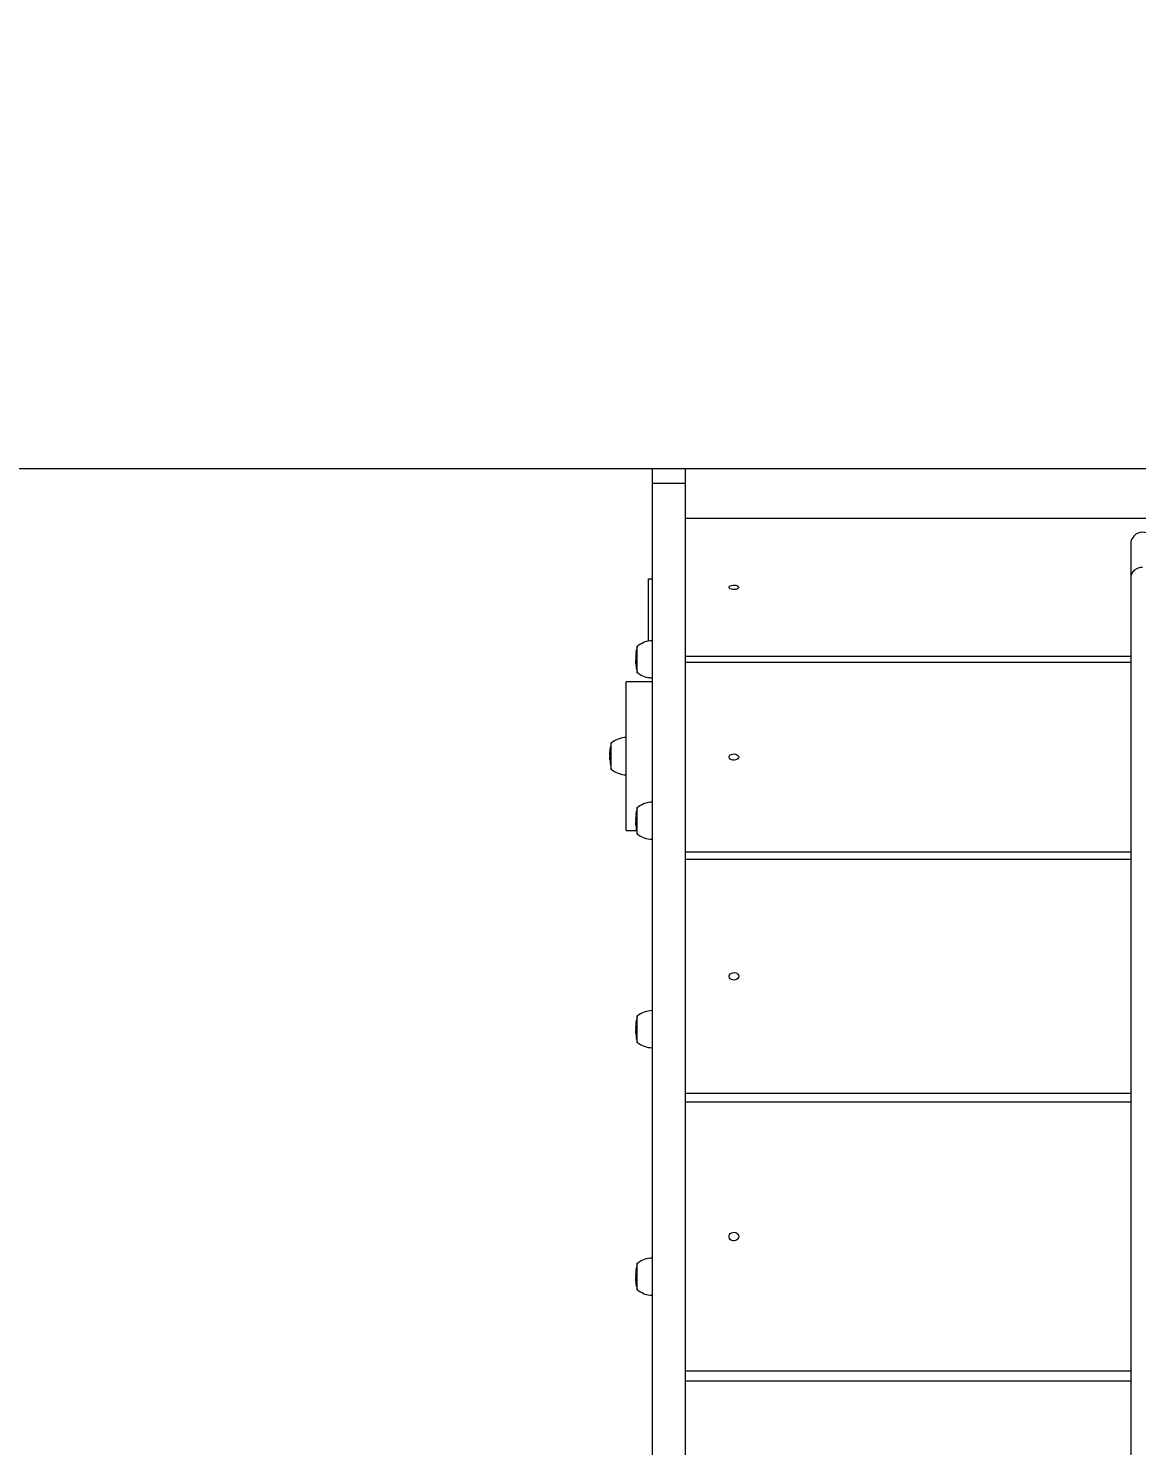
# Model space of a CAD drawing. Header units: millimetres. Extents: x -7098 to 6497, y -6127 to 5201.
# Drawn here: x -1816 to -921, y 2912 to 4056 of the extents above; entities that cross this region are included whole.
import ezdxf

# ---------------------------------------------------------------- set-up
doc = ezdxf.new("R2010")
doc.units = ezdxf.units.MM
doc.layers.add('DIKOM_ОБЪЕКТ', color=7, linetype='Continuous')
doc.layers.add('DIKOM_РАЗМЕР_ЗОНА', color=7, linetype='Continuous')
doc.styles.add('style1', font='arial.ttf', dxfattribs={"width": 0.8})
doc.dimstyles.new('1-50', dxfattribs={"dimtxt": 300, "dimasz": 200, "dimexe": 100, "dimexo": 0, "dimgap": 100, "dimtad": 1, "dimdec": 0, "dimtxsty": 'style1', "dimcen": 0, "dimclrd": 7, "dimclre": 7, "dimadec": 1, "dimazin": 2, "dimtfac": 1, "dimtdec": 0, "dimtmove": 1, "dimatfit": 3, "dimfxl": 0, "dimlwd": 25, "dimlwe": 18, "dimarcsym": 0})

# ---------------------------------------------------------------- blocks, each defined once
blk = doc.blocks.new('*D20')
at = {"layer": 'Defpoints', "color": 0, "transparency": 16777216}
for p in [(-612, 3700.6), (-5926, -2746.5), (-167.8, -2746.5)]:
    blk.add_point(p, dxfattribs=at)
at = {"layer": 'DIKOM_РАЗМЕР_ЗОНА', "color": 7, "lineweight": 18, "transparency": 16777216}
for p, q in [((-612, 3700.6), (-6026, 3700.6)), ((-167.8, -2746.5), (-6026, -2746.5))]:
    blk.add_line(p, q, dxfattribs=at)
at = {"layer": 'DIKOM_РАЗМЕР_ЗОНА', "color": 7, "lineweight": 25, "transparency": 16777216}
blk.add_line((-5926, 3500.6), (-5926, -2546.5), dxfattribs=at)
at = {"layer": 'DIKOM_РАЗМЕР_ЗОНА', "color": 7, "transparency": 16777216}
for points in [[(-5959.3, 3500.6), (-5892.7, 3500.6), (-5926, 3700.6)], [(-5959.3, -2546.5), (-5892.7, -2546.5), (-5926, -2746.5)]]:
    blk.add_solid(points, dxfattribs=at)
at = {"layer": 'DIKOM_РАЗМЕР_ЗОНА', "color": 0, "transparency": 16777216, "insert": (-6179.2, 477), "char_height": 300, "attachment_point": 5, "rotation": 90, "style": 'style1'}
blk.add_mtext('6450', dxfattribs=at)
blk = doc.blocks.new('*D18')
at = {"layer": 'Defpoints', "color": 0, "transparency": 16777216}
for p in [(-621.7, 5200.6), (-6648, -4870.8), (-133.4, -4870.8)]:
    blk.add_point(p, dxfattribs=at)
at = {"layer": 'DIKOM_РАЗМЕР_ЗОНА', "color": 7, "lineweight": 18, "transparency": 16777216}
for p, q in [((-621.7, 5200.6), (-6748, 5200.6)), ((-133.4, -4870.8), (-6748, -4870.8))]:
    blk.add_line(p, q, dxfattribs=at)
at = {"layer": 'DIKOM_РАЗМЕР_ЗОНА', "color": 7, "lineweight": 25, "transparency": 16777216}
blk.add_line((-6648, 5000.6), (-6648, -4670.8), dxfattribs=at)
at = {"layer": 'DIKOM_РАЗМЕР_ЗОНА', "color": 7, "transparency": 16777216}
for points in [[(-6681.3, 5000.6), (-6614.7, 5000.6), (-6648, 5200.6)], [(-6681.3, -4670.8), (-6614.7, -4670.8), (-6648, -4870.8)]]:
    blk.add_solid(points, dxfattribs=at)
at = {"layer": 'DIKOM_РАЗМЕР_ЗОНА', "color": 0, "transparency": 16777216, "insert": (-6901.2, 458.3), "char_height": 300, "attachment_point": 5, "rotation": 90, "style": 'style1'}
blk.add_mtext('10100', dxfattribs=at)

msp = doc.modelspace()

# ---------------------------------------------------------------- linework, layer by layer
at = {"layer": 'DIKOM_ОБЪЕКТ', "color": 7, "linetype": 'Continuous', "lineweight": 15}
for p, q in [((-1285, 3700.6), (-1312, 3700.6)), ((-1312, 3700.6), (-1312, 3689.1)), ((-1285, 3689.1), (-1285, 3700.6)), ((-1312, 3689.1), (-1285, 3689.1)), ((-1312, 3689.1), (-1312, 2732.2)), ((-1285, 2719.5), (-1285, 3689.1)), ((-639, 3660.5), (-1285, 3660.5)), ((-925.5, 3639.8), (-925.5, 3613.1)), ((-1315, 3611.8), (-1312, 3611.8)), ((-1315, 3561.4), (-1315, 3611.8)), ((-925.5, 3613.1), (-925.5, 2788.9)), ((-1325, 3550.3), (-1325, 3550.2)), ((-1325, 3549.4), (-1325, 3549.5)), ((-1325, 3548.1), (-1325, 3548.3)), ((-1325, 3548.2), (-1325, 3547.1)), ((-1324.9, 3550.6), (-1324.9, 3550.8)), ((-1324.6, 3554.2), (-1324.6, 3554.3)), ((-1324.6, 3553.8), (-1324.6, 3553.8)), ((-1324.6, 3553.8), (-1324.6, 3553.8)), ((-1324, 3535.9), (-1324, 3557.5)), ((-1285, 3549.3), (-925.5, 3549.3)), ((-1325, 3547), (-1325, 3546)), ((-1325, 3546.6), (-1325, 3547)), ((-1325, 3546), (-1325, 3545.7)), ((-1325, 3545.6), (-1325, 3545.2)), ((-1325, 3542.9), (-1325, 3542.9)), ((-1324.9, 3541.9), (-1324.9, 3541.9)), ((-1324.8, 3541.2), (-1324.9, 3541.9)), ((-1324.8, 3541.7), (-1324.8, 3540.7)), ((-1324.7, 3540.3), (-1324.6, 3539.7)), ((-1324.6, 3539.5), (-1324.7, 3540)), ((-1324.6, 3539.5), (-1324.6, 3539.5)), ((-1324.6, 3539.5), (-1324.6, 3539.5)), ((-1324.6, 3539.5), (-1324.6, 3539.5)), ((-925.5, 3544.2), (-1285, 3544.2)), ((-1312, 3528.6), (-1333, 3528.6)), ((-1333, 3408.6), (-1333, 3528.6)), ((-1315, 3531.8), (-1315, 3532)), ((-1314.1, 3531.8), (-1315, 3531.8)), ((-1345, 3457.8), (-1345, 3479.4)), ((-1346, 3470.3), (-1346, 3470.6)), ((-1346, 3470), (-1346, 3469.8)), ((-1346, 3469.8), (-1346, 3469.8)), ((-1346, 3469.8), (-1346, 3469.8)), ((-1346, 3469.8), (-1346, 3469.8)), ((-1346, 3469.3), (-1346, 3468.4)), ((-1346, 3467.9), (-1346, 3467.2)), ((-1346, 3467.3), (-1346, 3467.9)), ((-1345.6, 3473.6), (-1345.6, 3473.6)), ((-1346, 3467.2), (-1346, 3467.1)), ((-1346, 3467.1), (-1346, 3467.1)), ((-1346, 3465.7), (-1346, 3465.3)), ((-1324.6, 3424), (-1324.6, 3424.1)), ((-1324.6, 3423.6), (-1324.6, 3423.6)), ((-1324, 3405.6), (-1324, 3427.2)), ((-1325, 3420.1), (-1325, 3419.9)), ((-1325, 3419.1), (-1325, 3419.3)), ((-1325, 3418.9), (-1325, 3419)), ((-1325, 3417.8), (-1325, 3418)), ((-1325, 3417.8), (-1325, 3416.9)), ((-1325, 3416.9), (-1325, 3415.8)), ((-1325, 3416.5), (-1325, 3416.9)), ((-1325, 3415.8), (-1325, 3415.4)), ((-1325, 3415.4), (-1325, 3414.9)), ((-1325, 3412.6), (-1325, 3412.6)), ((-1324.9, 3420.4), (-1324.9, 3420.6)), ((-1324.9, 3411.8), (-1324.9, 3411.8)), ((-1324.8, 3411.7), (-1324.8, 3410.4)), ((-1324.8, 3410.3), (-1324.8, 3410.6)), ((-1333, 3408.6), (-1324.5, 3408.6)), ((-1324.7, 3410), (-1324.6, 3409.7)), ((-1324.6, 3409.4), (-1324.7, 3409.8)), ((-1324.6, 3409.4), (-1324.6, 3409.4)), ((-1324.6, 3409.4), (-1324.6, 3409.4)), ((-1324.6, 3409.4), (-1324.6, 3409.4)), ((-1285, 3391.4), (-925.5, 3391.4)), ((-925.5, 3385), (-1285, 3385)), ((-1325, 3250.3), (-1325, 3250.3)), ((-1324.9, 3252.7), (-1324.9, 3252.9)), ((-1324.6, 3255), (-1324.6, 3255)), ((-1324, 3237.3), (-1324, 3258.9)), ((-1325, 3249.7), (-1325, 3250.1)), ((-1325, 3249.5), (-1325, 3249.7)), ((-1325, 3249.6), (-1325, 3249.6)), ((-1325, 3249.6), (-1325, 3248.8)), ((-1325, 3248.2), (-1325, 3247.2)), ((-1325, 3247.7), (-1325, 3248.2)), ((-1325, 3246.9), (-1325, 3246.6)), ((-1325, 3246.9), (-1325, 3246.9)), ((-1325, 3244.7), (-1325, 3244.7)), ((-1324.9, 3243.6), (-1324.9, 3243.5)), ((-1324.9, 3243.1), (-1324.9, 3243.2)), ((-1324.9, 3243.1), (-1324.9, 3243.1)), ((-1324.8, 3242.9), (-1324.9, 3243.1)), ((-1324.8, 3242.8), (-1324.8, 3242.5)), ((-1324.7, 3241.3), (-1324.6, 3240.8)), ((-1324.6, 3240.7), (-1324.6, 3240.9)), ((-1324.6, 3240.6), (-1324.6, 3240.7)), ((-1324.6, 3240.7), (-1324.6, 3240.6)), ((-1324.6, 3240.7), (-1324.6, 3240.7)), ((-1324.6, 3240.6), (-1324.6, 3240.6)), ((-1324.5, 3240.1), (-1324.5, 3240.2)), ((-1285, 3196.5), (-925.5, 3196.5)), ((-925.5, 3189.1), (-1285, 3189.1)), ((-1324, 3037.5), (-1324, 3059.1)), ((-1325, 3052.1), (-1325, 3051.9)), ((-1325, 3051.1), (-1325, 3051.4)), ((-1325, 3049.7), (-1325, 3049.9)), ((-1325, 3049.7), (-1325, 3048.9)), ((-1325, 3048.9), (-1325, 3047.8)), ((-1325, 3048.6), (-1325, 3048.9)), ((-1325, 3047.8), (-1325, 3047.5)), ((-1325, 3047.4), (-1325, 3046.9)), ((-1324.9, 3052.4), (-1324.9, 3052.6)), ((-1324.9, 3043.9), (-1324.9, 3043.9)), ((-1324.8, 3042.2), (-1324.9, 3043.9)), ((-1324.8, 3043.8), (-1324.8, 3042.4)), ((-1324.7, 3042), (-1324.6, 3041.8)), ((-1324.6, 3041.5), (-1324.7, 3041.8)), ((-1324.6, 3041.5), (-1324.6, 3041.5)), ((-1324.6, 3041.5), (-1324.6, 3041.5)), ((-1324.6, 3041.5), (-1324.6, 3041.5)), ((-1285, 2972.2), (-925.5, 2972.2)), ((-925.5, 2964), (-1285, 2964))]:
    msp.add_line(p, q, dxfattribs=at)
at = {"layer": 'DIKOM_ОБЪЕКТ', "color": 7, "linetype": 'Continuous', "lineweight": 15, "flags": 128}
for points in [[(-916, 3620.9), (-917.8, 3620.8), (-919.6, 3620.3), (-921.2, 3619.6), (-922.7, 3618.6), (-923.9, 3617.4), (-924.7, 3616.1), (-925.3, 3614.6), (-925.5, 3613.1)], [(-1242, 3604.9), (-1242.1, 3604.4), (-1242.7, 3603.9), (-1243.5, 3603.5), (-1244.5, 3603.2), (-1245.7, 3603.1), (-1246.9, 3603.2), (-1248, 3603.4), (-1248.9, 3603.7), (-1249.6, 3604.1), (-1249.9, 3604.6), (-1249.9, 3605.2), (-1249.6, 3605.7), (-1248.9, 3606.1), (-1248, 3606.4), (-1246.9, 3606.6), (-1245.7, 3606.7), (-1244.5, 3606.6), (-1243.5, 3606.3), (-1242.7, 3605.9), (-1242.1, 3605.4), (-1242, 3604.9)], [(-1242, 3467.8), (-1242.1, 3467.1), (-1242.7, 3466.4), (-1243.5, 3465.9), (-1244.5, 3465.5), (-1245.7, 3465.4), (-1246.9, 3465.4), (-1248, 3465.7), (-1248.9, 3466.2), (-1249.6, 3466.8), (-1249.9, 3467.5), (-1249.9, 3468.2), (-1249.6, 3468.9), (-1248.9, 3469.5), (-1248, 3469.9), (-1246.9, 3470.2), (-1245.7, 3470.3), (-1244.5, 3470.1), (-1243.5, 3469.7), (-1242.7, 3469.2), (-1242.1, 3468.5), (-1242, 3467.8)], [(-1242, 3290.8), (-1242.1, 3289.9), (-1242.7, 3289.1), (-1243.5, 3288.4), (-1244.5, 3288), (-1245.7, 3287.8), (-1246.9, 3287.9), (-1248, 3288.2), (-1248.9, 3288.7), (-1249.6, 3289.5), (-1249.9, 3290.3), (-1249.9, 3291.2), (-1249.6, 3292.1), (-1248.9, 3292.8), (-1248, 3293.4), (-1246.9, 3293.7), (-1245.7, 3293.8), (-1244.5, 3293.6), (-1243.5, 3293.2), (-1242.7, 3292.5), (-1242.1, 3291.7), (-1242, 3290.8)], [(-1324.6, 3240.9), (-1324.6, 3240.9), (-1324.6, 3240.8), (-1324.6, 3240.8), (-1324.6, 3240.8), (-1324.6, 3240.8), (-1324.6, 3240.7), (-1324.6, 3240.7), (-1324.6, 3240.7)], [(-1242, 3080.7), (-1242.1, 3079.6), (-1242.7, 3078.7), (-1243.5, 3077.9), (-1244.5, 3077.4), (-1245.7, 3077.2), (-1246.9, 3077.3), (-1248, 3077.6), (-1248.9, 3078.3), (-1249.6, 3079.1), (-1249.9, 3080.1), (-1249.9, 3081.2), (-1249.6, 3082.2), (-1248.9, 3083), (-1248, 3083.7), (-1246.9, 3084), (-1245.7, 3084.1), (-1244.5, 3083.9), (-1243.5, 3083.4), (-1242.7, 3082.6), (-1242.1, 3081.7), (-1242, 3080.7)], [(-1324.6, 3040.8), (-1324.6, 3040.8), (-1324.6, 3040.8), (-1324.6, 3040.8), (-1324.6, 3040.8), (-1324.6, 3040.8), (-1324.6, 3040.7), (-1324.6, 3040.7), (-1324.6, 3040.7)]]:
    msp.add_lwpolyline(points, dxfattribs=at)
at = {"layer": 'DIKOM_ОБЪЕКТ', "color": 7, "linetype": 'Continuous', "lineweight": 15}
for centre, radius, start, end in [((-916, 3639.8), 9.5, 0, 180), ((-1311.8, 3543), 18.7, 90.4909, 130.6212), ((-1283.2, 3548.2), 41.8, 175.7556, 176.636), ((-1283.2, 3548.2), 41.8, 177.261, 178.3843), ((-1283.2, 3548.2), 41.8, 172.3016, 175.0914), ((-1283.2, 3548.2), 41.8, 167.1204, 171.6696), ((-1283.2, 3545.2), 41.8, 180, 182.5889), ((-1283.2, 3545.2), 41.8, 183.1676, 184.0908), ((-1283.2, 3545.2), 41.8, 184.7178, 185.5493), ((-1283.2, 3545.2), 41.8, 186.154, 186.7321), ((-1283.2, 3545.2), 41.8, 187.2379, 188.1158), ((-1283.2, 3545.2), 41.8, 188.7474, 192.8796), ((-1311.8, 3550.4), 18.7, 229.3788, 269.5091), ((-1304.2, 3470), 41.8, 167.1204, 176.6413), ((-1332.8, 3464.9), 18.7, 90.4909, 130.6212), ((-1304.2, 3470), 41.8, 178.8572, 180), ((-1304.2, 3467.1), 41.8, 182.4623, 192.8796), ((-1332.8, 3472.2), 18.7, 229.3788, 269.5091), ((-1283.2, 3417.9), 41.8, 173.6741, 174.6824), ((-1283.2, 3417.9), 41.8, 167.1204, 171.5111), ((-1311.8, 3412.7), 18.7, 90.4909, 130.6212), ((-1283.2, 3417.9), 41.8, 177.1882, 178.3289), ((-1283.2, 3414.9), 41.8, 180, 182.4997), ((-1283.2, 3414.9), 41.8, 183.1315, 184.184), ((-1283.2, 3417.9), 41.8, 175.4213, 176.5537), ((-1283.2, 3414.9), 41.8, 184.8208, 185.9672), ((-1283.2, 3414.9), 41.8, 187.0585, 187.7735), ((-1283.2, 3414.9), 41.8, 189.3946, 192.8796), ((-1311.8, 3420.1), 18.7, 229.3788, 269.5091), ((-1311.8, 3244.4), 18.7, 90.4909, 130.6212), ((-1283.2, 3249.6), 41.8, 175.5281, 176.6243), ((-1283.2, 3249.6), 41.8, 177.2505, 178.3765), ((-1283.2, 3249.6), 41.8, 172.281, 174.9269), ((-1283.2, 3249.6), 41.8, 167.1204, 171.6474), ((-1283.2, 3249.6), 41.8, 179.2961, 180), ((-1283.2, 3246.6), 41.8, 180, 182.6845), ((-1283.2, 3246.6), 41.8, 183.2698, 184.1037), ((-1283.2, 3246.6), 41.8, 184.7322, 185.1196), ((-1283.2, 3246.6), 41.8, 185.6804, 187.3361), ((-1283.2, 3246.6), 41.8, 188.7704, 192.8796), ((-1311.8, 3251.8), 18.7, 229.3788, 269.5091), ((-1283.2, 3049.8), 41.8, 167.1204, 170.8725), ((-1311.8, 3044.6), 18.7, 90.4909, 130.6212), ((-1283.2, 3049.8), 41.8, 177.1205, 178.277), ((-1283.2, 3049.8), 41.8, 178.9202, 179.3623), ((-1283.2, 3046.9), 41.8, 183.0152, 184.2708), ((-1283.2, 3049.8), 41.8, 175.0665, 176.4771), ((-1283.2, 3046.9), 41.8, 184.9166, 185.3407), ((-1283.2, 3046.9), 41.8, 185.3407, 185.8256), ((-1283.2, 3046.9), 41.8, 188.4079, 188.731), ((-1283.2, 3046.9), 41.8, 188.731, 192.8796), ((-1311.8, 3052), 18.7, 229.3788, 269.5091)]:
    msp.add_arc(centre, radius, start, end, dxfattribs=at)
for points, knots in [([(-1324.9, 3550.8), (-1324.9, 3550.7), (-1324.9, 3550.5), (-1324.9, 3550.4), (-1325, 3550.3)], [0, 0, 0, 0, 0.475989, 1, 1, 1, 1]), ([(-1325, 3549.5), (-1325, 3549.4), (-1325, 3549.3), (-1325, 3549.1), (-1325, 3549)], [0, 0, 0, 0, 0.483712, 1, 1, 1, 1]), ([(-1325, 3549), (-1325, 3549), (-1325, 3549), (-1325, 3548.9), (-1325, 3548.9)], [0, 0, 0, 0, 0.498489, 1, 1, 1, 1]), ([(-1325, 3548.9), (-1325, 3548.4), (-1325, 3547.9), (-1325, 3547.3), (-1325, 3547.2)], [0, 0, 0, 0, 0.896917, 1, 1, 1, 1]), ([(-1324.7, 3553.1), (-1324.7, 3552.9), (-1324.8, 3552.6), (-1324.8, 3552.1), (-1324.9, 3551.8), (-1324.9, 3551.5), (-1324.9, 3551.3), (-1324.9, 3551.3), (-1324.9, 3551.3)], [0, 0, 0, 0, 0.216698, 0.358832, 0.500998, 0.687996, 0.880673, 1, 1, 1, 1]), ([(-1324.9, 3551.7), (-1324.9, 3551.8), (-1324.9, 3551.8), (-1324.8, 3552), (-1324.8, 3552.2), (-1324.8, 3552.5), (-1324.8, 3552.8), (-1324.7, 3553), (-1324.7, 3553.1)], [0, 0, 0, 0, 0.278698, 0.446656, 0.583211, 0.720476, 0.89556, 1, 1, 1, 1]), ([(-1324.6, 3554.3), (-1324.6, 3554.1), (-1324.6, 3553.7), (-1324.7, 3553.3), (-1324.7, 3553.1)], [0, 0, 0, 0, 0.512243, 1, 1, 1, 1]), ([(-1324.7, 3553.1), (-1324.7, 3553.2), (-1324.7, 3553.5), (-1324.6, 3553.7), (-1324.6, 3553.8)], [0, 0, 0, 0, 0.488365, 1, 1, 1, 1]), ([(-1325, 3547.2), (-1325, 3547.1), (-1325, 3546.9), (-1325, 3546.7), (-1325, 3546.6)], [0, 0, 0, 0, 0.4999, 1, 1, 1, 1]), ([(-1325, 3546), (-1325, 3545.9), (-1325, 3545.7), (-1325, 3545.2), (-1325, 3544.9), (-1325, 3544.7)], [0, 0, 0, 0, 0.333296, 0.662049, 1, 1, 1, 1]), ([(-1325, 3544.6), (-1325, 3544.8), (-1325, 3545.1), (-1325, 3545.4), (-1325, 3545.7), (-1325, 3545.7), (-1325, 3545.7)], [0, 0, 0, 0, 0.286885, 0.529012, 0.771148, 1, 1, 1, 1]), ([(-1325, 3544.7), (-1325, 3544.5), (-1325, 3544.1), (-1325, 3543.6), (-1325, 3543.2), (-1325, 3542.9), (-1325, 3542.9), (-1325, 3542.9)], [0, 0, 0, 0, 0.225283, 0.41292, 0.600087, 0.800077, 1, 1, 1, 1]), ([(-1325, 3543.3), (-1325, 3543.4), (-1325, 3543.4), (-1325, 3543.7), (-1325, 3544), (-1325, 3544.3), (-1325, 3544.6), (-1325, 3544.6)], [0, 0, 0, 0, 0.301871, 0.491416, 0.681106, 0.8764, 1, 1, 1, 1]), ([(-1325, 3543.3), (-1325, 3543.3), (-1325, 3543.3), (-1325, 3543.3), (-1325, 3543.3)], [0, 0, 0, 0, 0.166442, 1, 1, 1, 1]), ([(-1324.9, 3542.4), (-1324.9, 3542.3), (-1324.9, 3542.1), (-1324.8, 3541.8), (-1324.8, 3541.7)], [0, 0, 0, 0, 0.513088, 1, 1, 1, 1]), ([(-1324.9, 3542.2), (-1324.9, 3542.3), (-1324.9, 3542.3), (-1324.9, 3542.4), (-1324.9, 3542.4)], [0, 0, 0, 0, 0.214666, 1, 1, 1, 1]), ([(-1324.6, 3539.7), (-1324.6, 3539.6), (-1324.6, 3539.4), (-1324.5, 3539.2), (-1324.5, 3539.1)], [0, 0, 0, 0, 0.456008, 1, 1, 1, 1]), ([(-1324.6, 3539.3), (-1324.6, 3539.3), (-1324.6, 3539.4), (-1324.6, 3539.4), (-1324.6, 3539.5)], [0, 0, 0, 0, 0.226087, 1, 1, 1, 1]), ([(-1324.5, 3539.1), (-1324.5, 3539), (-1324.6, 3539), (-1324.5, 3538.9), (-1324.5, 3538.9)], [0, 0, 0, 0, 0.700352, 1, 1, 1, 1]), ([(-1345.9, 3472.7), (-1345.9, 3472.4), (-1346, 3471.8), (-1345.9, 3471.1), (-1345.9, 3470.8)], [0, 0, 0, 0, 0.500086, 1, 1, 1, 1]), ([(-1346, 3472.4), (-1346, 3472.4), (-1345.9, 3472.5), (-1345.9, 3472.7), (-1345.9, 3472.7)], [0, 0, 0, 0, 0.524343, 1, 1, 1, 1]), ([(-1346, 3470.4), (-1346, 3470.7), (-1346, 3471.4), (-1346, 3472), (-1346, 3472.4)], [0, 0, 0, 0, 0.499902, 1, 1, 1, 1]), ([(-1346, 3471.7), (-1346, 3471.3), (-1346, 3470.7), (-1346, 3470.1), (-1346, 3469.7)], [0, 0, 0, 0, 0.500101, 1, 1, 1, 1]), ([(-1346, 3471.3), (-1346, 3471.4), (-1346, 3471.5), (-1346, 3471.6), (-1346, 3471.7)], [0, 0, 0, 0, 0.515754, 1, 1, 1, 1]), ([(-1346, 3470.6), (-1346, 3470.7), (-1346, 3471), (-1346, 3471.2), (-1346, 3471.3)], [0, 0, 0, 0, 0.502042, 1, 1, 1, 1]), ([(-1345.9, 3470.8), (-1345.9, 3470.7), (-1345.9, 3470.6), (-1345.9, 3470.5), (-1346, 3470.4)], [0, 0, 0, 0, 0.476136, 1, 1, 1, 1]), ([(-1346, 3470.3), (-1346, 3469.6), (-1346, 3468.8), (-1346, 3467.9), (-1346, 3467.9)], [0, 0, 0, 0, 0.896907, 1, 1, 1, 1]), ([(-1346, 3469.4), (-1346, 3469.5), (-1346, 3469.8), (-1346, 3470.1), (-1346, 3470.3)], [0, 0, 0, 0, 0.498487, 1, 1, 1, 1]), ([(-1346, 3469.7), (-1346, 3469.7), (-1346, 3469.5), (-1346, 3469.4), (-1346, 3469.4)], [0, 0, 0, 0, 0.483764, 1, 1, 1, 1]), ([(-1346, 3467.9), (-1346, 3467.8), (-1346, 3467.6), (-1346, 3467.4), (-1346, 3467.3)], [0, 0, 0, 0, 0.499794, 1, 1, 1, 1]), ([(-1345.9, 3472.3), (-1345.9, 3472.5), (-1345.9, 3472.8), (-1345.9, 3473.3), (-1345.8, 3473.7), (-1345.8, 3474.2), (-1345.7, 3474.5), (-1345.7, 3474.7)], [0, 0, 0, 0, 0.334301, 0.493525, 0.624365, 0.784827, 1, 1, 1, 1]), ([(-1345.7, 3474.5), (-1345.7, 3474.3), (-1345.8, 3474.1), (-1345.8, 3473.8), (-1345.8, 3473.5), (-1345.9, 3473.1), (-1345.9, 3472.8), (-1345.9, 3472.7), (-1345.9, 3472.7)], [0, 0, 0, 0, 0.219663, 0.356851, 0.494308, 0.672714, 0.937446, 1, 1, 1, 1]), ([(-1345.9, 3472.7), (-1345.9, 3472.6), (-1345.9, 3472.4), (-1345.8, 3472.4), (-1345.8, 3472.4), (-1345.8, 3472.5), (-1345.8, 3472.8), (-1345.7, 3472.9), (-1345.7, 3473)], [0, 0, 0, 0, 0.278692, 0.446696, 0.583244, 0.720505, 0.895558, 1, 1, 1, 1]), ([(-1345.7, 3472.8), (-1345.7, 3472.6), (-1345.8, 3472.3), (-1345.8, 3472), (-1345.9, 3471.9), (-1345.9, 3471.9), (-1345.9, 3472.1), (-1345.9, 3472.3), (-1345.9, 3472.3)], [0, 0, 0, 0, 0.216659, 0.358811, 0.500974, 0.687969, 0.880687, 1, 1, 1, 1]), ([(-1345.7, 3474.7), (-1345.7, 3474.8), (-1345.7, 3475.2), (-1345.6, 3475.5), (-1345.6, 3475.7)], [0, 0, 0, 0, 0.489431, 1, 1, 1, 1]), ([(-1345.6, 3475.1), (-1345.7, 3475), (-1345.7, 3474.8), (-1345.7, 3474.6), (-1345.7, 3474.5)], [0, 0, 0, 0, 0.510213, 1, 1, 1, 1]), ([(-1345.6, 3473.6), (-1345.6, 3473.9), (-1345.7, 3474.4), (-1345.6, 3474.9), (-1345.6, 3475.1)], [0, 0, 0, 0, 0.500083, 1, 1, 1, 1]), ([(-1345.6, 3473.8), (-1345.6, 3473.6), (-1345.6, 3473.3), (-1345.7, 3472.9), (-1345.7, 3472.8)], [0, 0, 0, 0, 0.512259, 1, 1, 1, 1]), ([(-1345.7, 3473), (-1345.7, 3473.1), (-1345.7, 3473.3), (-1345.6, 3473.5), (-1345.6, 3473.6)], [0, 0, 0, 0, 0.488418, 1, 1, 1, 1]), ([(-1345.6, 3475.7), (-1345.6, 3475.4), (-1345.6, 3474.7), (-1345.6, 3474.1), (-1345.6, 3473.8)], [0, 0, 0, 0, 0.499881, 1, 1, 1, 1]), ([(-1346, 3467.2), (-1346, 3467), (-1346, 3466.7), (-1346, 3466.2), (-1346, 3465.9), (-1346, 3465.7)], [0, 0, 0, 0, 0.331839, 0.661289, 1, 1, 1, 1]), ([(-1346, 3465.9), (-1346, 3466.1), (-1346, 3466.3), (-1346, 3466.7), (-1346, 3467), (-1346, 3467.1), (-1346, 3467.1)], [0, 0, 0, 0, 0.360821, 0.665298, 0.969911, 1, 1, 1, 1]), ([(-1346, 3465.5), (-1346, 3465.6), (-1346, 3465.7), (-1346, 3465.8), (-1346, 3465.9)], [0, 0, 0, 0, 0.548619, 1, 1, 1, 1]), ([(-1324.7, 3422.9), (-1324.7, 3422.7), (-1324.8, 3422.4), (-1324.8, 3421.9), (-1324.9, 3421.5), (-1324.9, 3421.3), (-1324.9, 3421.2), (-1324.9, 3421.2)], [0, 0, 0, 0, 0.301978, 0.500079, 0.698196, 0.958845, 1, 1, 1, 1]), ([(-1324.9, 3421.5), (-1324.9, 3421.5), (-1324.9, 3421.6), (-1324.8, 3421.7), (-1324.8, 3422), (-1324.8, 3422.3), (-1324.8, 3422.6), (-1324.7, 3422.8), (-1324.7, 3422.8)], [0, 0, 0, 0, 0.074927, 0.29033, 0.465472, 0.641505, 0.86605, 1, 1, 1, 1]), ([(-1324.6, 3424.1), (-1324.6, 3423.9), (-1324.6, 3423.5), (-1324.7, 3423.1), (-1324.7, 3422.9)], [0, 0, 0, 0, 0.512329, 1, 1, 1, 1]), ([(-1324.7, 3422.8), (-1324.7, 3423), (-1324.7, 3423.2), (-1324.6, 3423.5), (-1324.6, 3423.6)], [0, 0, 0, 0, 0.488421, 1, 1, 1, 1]), ([(-1324.9, 3420.6), (-1324.9, 3420.5), (-1324.9, 3420.4), (-1324.9, 3420.2), (-1325, 3420.1)], [0, 0, 0, 0, 0.476045, 1, 1, 1, 1]), ([(-1325, 3419.3), (-1325, 3419.3), (-1325, 3419.1), (-1325, 3419), (-1325, 3418.9)], [0, 0, 0, 0, 0.483735, 1, 1, 1, 1]), ([(-1325, 3418.9), (-1325, 3418.8), (-1325, 3418.7), (-1325, 3418.6), (-1325, 3418.6)], [0, 0, 0, 0, 0.498539, 1, 1, 1, 1]), ([(-1325, 3418.6), (-1325, 3418.1), (-1325, 3417.7), (-1325, 3417.2), (-1325, 3417.1)], [0, 0, 0, 0, 0.896897, 1, 1, 1, 1]), ([(-1325, 3417.1), (-1325, 3417), (-1325, 3416.8), (-1325, 3416.6), (-1325, 3416.5)], [0, 0, 0, 0, 0.499826, 1, 1, 1, 1]), ([(-1325, 3415.8), (-1325, 3415.7), (-1325, 3415.6), (-1325, 3415.1), (-1325, 3414.8), (-1325, 3414.6)], [0, 0, 0, 0, 0.329764, 0.660236, 1, 1, 1, 1]), ([(-1325, 3414.5), (-1325, 3414.7), (-1325, 3414.9), (-1325, 3415.3), (-1325, 3415.5), (-1325, 3415.5), (-1325, 3415.5), (-1325, 3415.5)], [0, 0, 0, 0, 0.269144, 0.496231, 0.723449, 0.93809, 1, 1, 1, 1]), ([(-1325, 3414.6), (-1325, 3414.4), (-1325, 3414), (-1325, 3413.5), (-1325, 3413.1), (-1325, 3412.8), (-1325, 3412.7), (-1325, 3412.6)], [0, 0, 0, 0, 0.225294, 0.412957, 0.600085, 0.800072, 1, 1, 1, 1]), ([(-1325, 3413.1), (-1325, 3413.1), (-1325, 3413.2), (-1325, 3413.5), (-1325, 3413.9), (-1325, 3414.2), (-1325, 3414.4), (-1325, 3414.5)], [0, 0, 0, 0, 0.301828, 0.491406, 0.681077, 0.876421, 1, 1, 1, 1]), ([(-1325, 3413.1), (-1325, 3413.1), (-1325, 3413), (-1325, 3413), (-1325, 3413.1)], [0, 0, 0, 0, 0.573542, 1, 1, 1, 1]), ([(-1324.9, 3412.4), (-1324.9, 3412.3), (-1324.9, 3412), (-1324.8, 3411.8), (-1324.8, 3411.7)], [0, 0, 0, 0, 0.513199, 1, 1, 1, 1]), ([(-1324.9, 3411.9), (-1324.9, 3411.9), (-1324.9, 3412.1), (-1324.9, 3412.3), (-1324.9, 3412.4)], [0, 0, 0, 0, 0.358372, 1, 1, 1, 1]), ([(-1324.8, 3410.4), (-1324.8, 3410.3), (-1324.8, 3410.3), (-1324.8, 3410.2), (-1324.8, 3410.2), (-1324.8, 3410.1)], [0, 0, 0, 0, 0.499832, 0.749821, 1, 1, 1, 1]), ([(-1324.8, 3410.1), (-1324.8, 3410.1), (-1324.8, 3410.1), (-1324.8, 3410.1), (-1324.8, 3410.1)], [0, 0, 0, 0, 0.535851, 1, 1, 1, 1]), ([(-1324.8, 3410.1), (-1324.7, 3410.1), (-1324.7, 3410.1), (-1324.7, 3410.1), (-1324.7, 3410.1), (-1324.7, 3410)], [0, 0, 0, 0, 0.500095, 0.750088, 1, 1, 1, 1]), ([(-1324.6, 3409.7), (-1324.6, 3409.6), (-1324.6, 3409.4), (-1324.5, 3409.2), (-1324.5, 3409.1)], [0, 0, 0, 0, 0.45602, 1, 1, 1, 1]), ([(-1324.6, 3408.8), (-1324.6, 3408.9), (-1324.6, 3409.1), (-1324.6, 3409.3), (-1324.6, 3409.4)], [0, 0, 0, 0, 0.500191, 1, 1, 1, 1]), ([(-1324.5, 3408.4), (-1324.5, 3408.5), (-1324.6, 3408.6), (-1324.6, 3408.8), (-1324.6, 3408.8)], [0, 0, 0, 0, 0.562899, 1, 1, 1, 1]), ([(-1324.5, 3409.1), (-1324.5, 3409), (-1324.6, 3408.7), (-1324.5, 3408.5), (-1324.5, 3408.4)], [0, 0, 0, 0, 0.500152, 1, 1, 1, 1]), ([(-1324.9, 3252), (-1324.9, 3252), (-1325, 3251.9), (-1324.9, 3251.9), (-1324.9, 3251.8)], [0, 0, 0, 0, 0.230858, 1, 1, 1, 1]), ([(-1324.9, 3251.8), (-1324.9, 3251.7), (-1324.9, 3251.6), (-1324.9, 3251.4), (-1325, 3251.3)], [0, 0, 0, 0, 0.476064, 1, 1, 1, 1]), ([(-1325, 3251.3), (-1325, 3251.4), (-1325, 3251.5), (-1325, 3251.6), (-1325, 3251.6)], [0, 0, 0, 0, 0.785417, 1, 1, 1, 1]), ([(-1325, 3250.8), (-1325, 3250.7), (-1325, 3250.7), (-1325, 3250.6), (-1325, 3250.5)], [0, 0, 0, 0, 0.183457, 1, 1, 1, 1]), ([(-1325, 3250.5), (-1325, 3250.5), (-1325, 3250.3), (-1325, 3250.2), (-1325, 3250.1)], [0, 0, 0, 0, 0.483686, 1, 1, 1, 1]), ([(-1325, 3250.2), (-1325, 3249.7), (-1325, 3249), (-1325, 3248.4), (-1325, 3248.3)], [0, 0, 0, 0, 0.896854, 1, 1, 1, 1]), ([(-1325, 3250.1), (-1325, 3250.1), (-1325, 3250.2), (-1325, 3250.2), (-1325, 3250.2)], [0, 0, 0, 0, 0.498485, 1, 1, 1, 1]), ([(-1324.7, 3254.2), (-1324.7, 3254), (-1324.8, 3253.6), (-1324.8, 3253.2), (-1324.9, 3252.9), (-1324.9, 3252.7), (-1324.9, 3252.6), (-1324.9, 3252.6), (-1324.9, 3252.6)], [0, 0, 0, 0, 0.243576, 0.403337, 0.563141, 0.773344, 0.989935, 1, 1, 1, 1]), ([(-1324.9, 3253.1), (-1324.9, 3253.1), (-1324.9, 3253.1), (-1324.8, 3253.2), (-1324.8, 3253.4), (-1324.8, 3253.7), (-1324.8, 3253.9), (-1324.7, 3254.1), (-1324.7, 3254.2)], [0, 0, 0, 0, 0.175412, 0.367442, 0.523556, 0.680485, 0.880597, 1, 1, 1, 1]), ([(-1324.9, 3253.3), (-1324.9, 3253.2), (-1324.9, 3253.1), (-1324.9, 3253.1), (-1324.9, 3253.1)], [0, 0, 0, 0, 0.805032, 1, 1, 1, 1]), ([(-1324.6, 3255.4), (-1324.6, 3255.2), (-1324.6, 3254.8), (-1324.7, 3254.4), (-1324.7, 3254.2)], [0, 0, 0, 0, 0.512264, 1, 1, 1, 1]), ([(-1324.7, 3254.2), (-1324.7, 3254.3), (-1324.7, 3254.6), (-1324.6, 3254.8), (-1324.6, 3255)], [0, 0, 0, 0, 0.488417, 1, 1, 1, 1]), ([(-1324.6, 3255.6), (-1324.6, 3255.6), (-1324.6, 3255.5), (-1324.6, 3255.4), (-1324.6, 3255.4)], [0, 0, 0, 0, 0.339026, 1, 1, 1, 1]), ([(-1324.6, 3255), (-1324.6, 3255), (-1324.7, 3255.1), (-1324.6, 3255.2), (-1324.6, 3255.2)], [0, 0, 0, 0, 0.61204, 1, 1, 1, 1]), ([(-1325, 3248.3), (-1325, 3248.2), (-1325, 3248), (-1325, 3247.8), (-1325, 3247.7)], [0, 0, 0, 0, 0.499727, 1, 1, 1, 1]), ([(-1325, 3247.2), (-1325, 3247), (-1325, 3246.8), (-1325, 3246.3), (-1325, 3245.9), (-1325, 3245.7)], [0, 0, 0, 0, 0.337174, 0.663975, 1, 1, 1, 1]), ([(-1325, 3245.8), (-1325, 3245.9), (-1325, 3246.2), (-1325, 3246.6), (-1325, 3246.8), (-1325, 3246.9), (-1325, 3246.9)], [0, 0, 0, 0, 0.357085, 0.658451, 0.959884, 1, 1, 1, 1]), ([(-1325, 3244.7), (-1325, 3244.7), (-1325, 3244.7), (-1325, 3244.9), (-1325, 3245.1), (-1325, 3245.5), (-1325, 3245.7), (-1325, 3245.8)], [0, 0, 0, 0, 0.30185, 0.491389, 0.681097, 0.876413, 1, 1, 1, 1]), ([(-1325, 3245.7), (-1325, 3245.5), (-1325, 3245.1), (-1325, 3244.7), (-1325, 3244.4), (-1325, 3244.2), (-1325, 3244.2), (-1325, 3244.2)], [0, 0, 0, 0, 0.249242, 0.456814, 0.663842, 0.885092, 1, 1, 1, 1]), ([(-1324.9, 3243.5), (-1324.9, 3243.4), (-1324.9, 3243.1), (-1324.8, 3242.9), (-1324.8, 3242.8)], [0, 0, 0, 0, 0.513115, 1, 1, 1, 1]), ([(-1324.6, 3240.8), (-1324.6, 3240.7), (-1324.6, 3240.5), (-1324.5, 3240.2), (-1324.5, 3240.1)], [0, 0, 0, 0, 0.45612, 1, 1, 1, 1]), ([(-1324.6, 3056.1), (-1324.6, 3055.9), (-1324.6, 3055.5), (-1324.7, 3055.1), (-1324.7, 3054.9)], [0, 0, 0, 0, 0.512327, 1, 1, 1, 1]), ([(-1324.9, 3052.6), (-1324.9, 3052.5), (-1324.9, 3052.4), (-1324.9, 3052.2), (-1325, 3052.1)], [0, 0, 0, 0, 0.476093, 1, 1, 1, 1]), ([(-1325, 3051.4), (-1325, 3051.3), (-1325, 3051.1), (-1325, 3051), (-1325, 3050.9)], [0, 0, 0, 0, 0.483639, 1, 1, 1, 1]), ([(-1325, 3050.9), (-1325, 3050.8), (-1325, 3050.7), (-1325, 3050.6), (-1325, 3050.6)], [0, 0, 0, 0, 0.641225, 1, 1, 1, 1]), ([(-1325, 3050.3), (-1325, 3049.9), (-1325, 3049.6), (-1325, 3049.2), (-1325, 3049.2)], [0, 0, 0, 0, 0.875101, 1, 1, 1, 1]), ([(-1325, 3049.2), (-1325, 3049.1), (-1325, 3048.9), (-1325, 3048.7), (-1325, 3048.6)], [0, 0, 0, 0, 0.499808, 1, 1, 1, 1]), ([(-1325, 3047.9), (-1325, 3047.8), (-1325, 3047.6), (-1325, 3047.2), (-1325, 3046.9), (-1325, 3046.7)], [0, 0, 0, 0, 0.334966, 0.662865, 1, 1, 1, 1]), ([(-1325, 3046.6), (-1325, 3046.7), (-1325, 3047), (-1325, 3047.3), (-1325, 3047.5), (-1325, 3047.5), (-1325, 3047.5), (-1325, 3047.5)], [0, 0, 0, 0, 0.285486, 0.526437, 0.767429, 0.995127, 1, 1, 1, 1]), ([(-1325, 3046.7), (-1325, 3046.5), (-1325, 3046.1), (-1325, 3045.6), (-1325, 3045.1), (-1325, 3044.8), (-1325, 3044.7), (-1325, 3044.6)], [0, 0, 0, 0, 0.225282, 0.412916, 0.600069, 0.800069, 1, 1, 1, 1]), ([(-1325, 3045.1), (-1325, 3045.1), (-1325, 3045.2), (-1325, 3045.6), (-1325, 3045.9), (-1325, 3046.3), (-1325, 3046.5), (-1325, 3046.6)], [0, 0, 0, 0, 0.301856, 0.491413, 0.681076, 0.876408, 1, 1, 1, 1]), ([(-1325, 3045.1), (-1325, 3045.1), (-1325, 3045), (-1325, 3045), (-1325, 3045), (-1325, 3045.1)], [0, 0, 0, 0, 0.192477, 0.6693, 1, 1, 1, 1]), ([(-1325, 3044.6), (-1325, 3044.6), (-1325, 3044.5), (-1325, 3044.7), (-1325, 3044.7)], [0, 0, 0, 0, 0.601499, 1, 1, 1, 1]), ([(-1324.7, 3054.9), (-1324.7, 3054.7), (-1324.8, 3054.4), (-1324.8, 3053.9), (-1324.9, 3053.6), (-1324.9, 3053.4), (-1324.9, 3053.4)], [0, 0, 0, 0, 0.377637, 0.625325, 0.873008, 1, 1, 1, 1]), ([(-1324.9, 3044.5), (-1324.9, 3044.4), (-1324.9, 3044.1), (-1324.8, 3043.9), (-1324.8, 3043.8)], [0, 0, 0, 0, 0.513119, 1, 1, 1, 1]), ([(-1324.9, 3043.9), (-1324.9, 3044), (-1324.9, 3044.2), (-1324.9, 3044.3), (-1324.9, 3044.5)], [0, 0, 0, 0, 0.241672, 1, 1, 1, 1]), ([(-1324.8, 3053.7), (-1324.8, 3053.7), (-1324.8, 3053.8), (-1324.8, 3053.9), (-1324.8, 3054.2), (-1324.8, 3054.5), (-1324.7, 3054.7), (-1324.7, 3054.8)], [0, 0, 0, 0, 0.001634, 0.247988, 0.495728, 0.8116, 1, 1, 1, 1]), ([(-1324.8, 3042.4), (-1324.8, 3042.3), (-1324.8, 3042.3), (-1324.8, 3042.2), (-1324.8, 3042.1), (-1324.8, 3042.1)], [0, 0, 0, 0, 0.499802, 0.749734, 1, 1, 1, 1]), ([(-1324.7, 3041.8), (-1324.7, 3041.8), (-1324.7, 3042), (-1324.8, 3042.1), (-1324.8, 3042.2)], [0, 0, 0, 0, 0.501855, 1, 1, 1, 1]), ([(-1324.8, 3042.1), (-1324.8, 3042.1), (-1324.8, 3042.1), (-1324.8, 3042.1), (-1324.8, 3042.1)], [0, 0, 0, 0, 0.532247, 1, 1, 1, 1]), ([(-1324.8, 3042.1), (-1324.7, 3042.1), (-1324.7, 3042.1), (-1324.7, 3042.1), (-1324.7, 3042.1), (-1324.7, 3042)], [0, 0, 0, 0, 0.500014, 0.750022, 1, 1, 1, 1]), ([(-1324.6, 3041.8), (-1324.6, 3041.8), (-1324.6, 3041.5), (-1324.5, 3041.3), (-1324.5, 3041.2)], [0, 0, 0, 0, 0.455988, 1, 1, 1, 1]), ([(-1324.6, 3040.8), (-1324.6, 3040.9), (-1324.6, 3041.2), (-1324.6, 3041.4), (-1324.6, 3041.5)], [0, 0, 0, 0, 0.500186, 1, 1, 1, 1]), ([(-1324.5, 3040.4), (-1324.5, 3040.4), (-1324.6, 3040.6), (-1324.6, 3040.7), (-1324.6, 3040.8)], [0, 0, 0, 0, 0.563207, 1, 1, 1, 1]), ([(-1324.5, 3041.2), (-1324.5, 3041.1), (-1324.6, 3040.8), (-1324.5, 3040.5), (-1324.5, 3040.4)], [0, 0, 0, 0, 0.500161, 1, 1, 1, 1])]:
    msp.add_open_spline(points, degree=3, knots=knots, dxfattribs=at)

# ---------------------------------------------------------------- dimensions: what is measured, and where the dimension line sits
at = {"layer": 'DIKOM_РАЗМЕР_ЗОНА'}
for base, p1, p2, text, picture, middle in [((-6648, -4870.8), (-621.7, 5200.6), (-133.4, -4870.8), '10100', '*D18', (-6648, 458.3)), ((-5926, -2746.5), (-612, 3700.6), (-167.8, -2746.5), '6450', '*D20', (-5926, 477))]:
    dim = msp.add_linear_dim(base=base, p1=p1, p2=p2, angle=90, text=text, dimstyle='1-50', override={"dimscale": 1, "dimtix": 0, "dimtofl": 1, "dimtmove": 1, "dimatfit": 3}, dxfattribs=at)
    dim.commit()
    dim.dimension.update_dxf_attribs({"geometry": picture, "text_midpoint": middle, "dimtype": 160})

doc.saveas('drawing.dxf')
